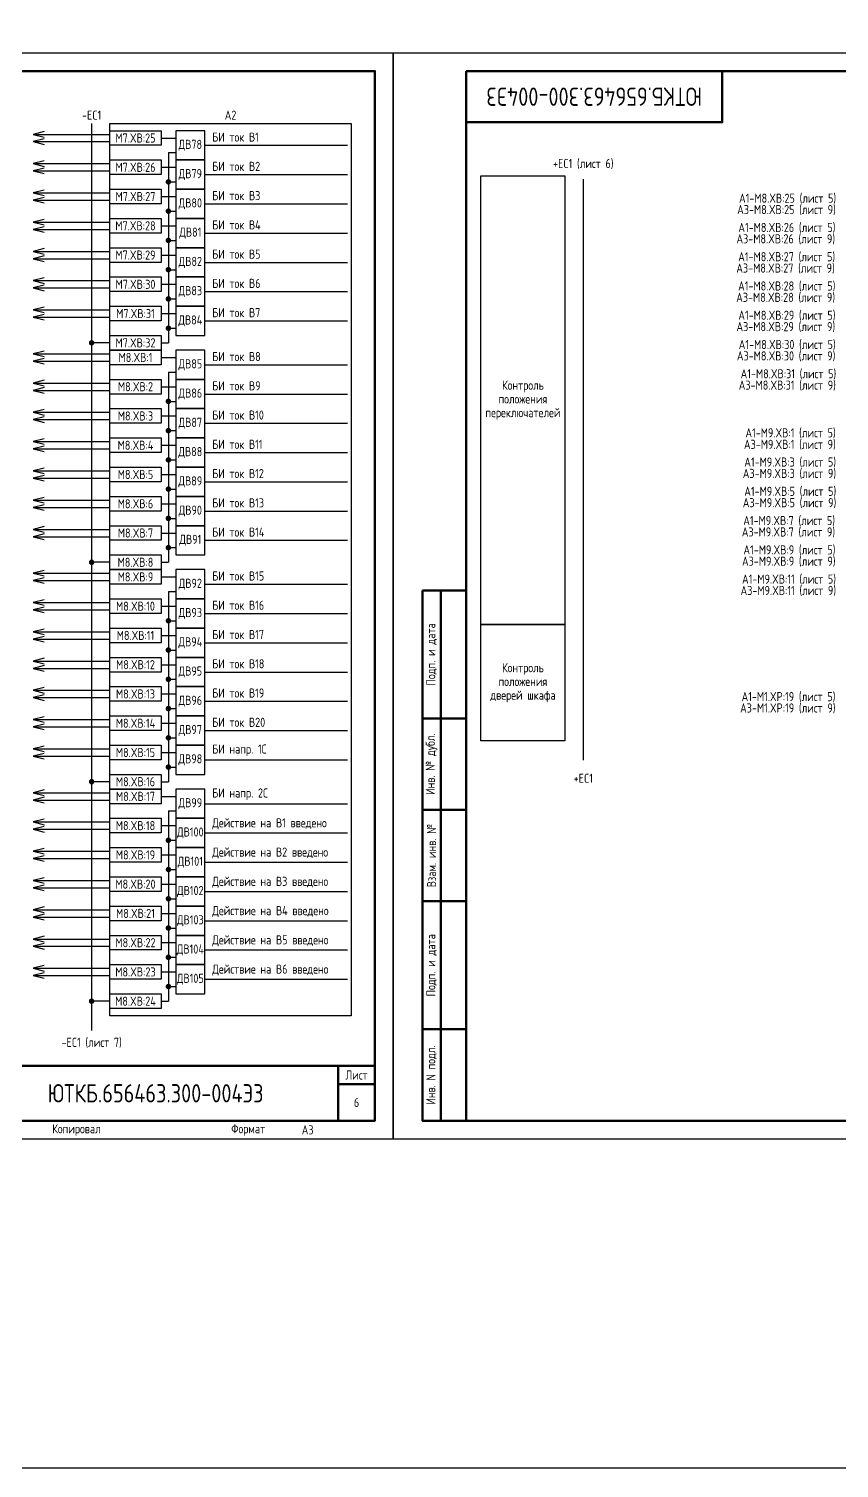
# Model space of a CAD drawing. Header units: millimetres. Extents: x -1612 to 9998, y -90 to 1220.
# Drawn here: x 2420.3 to 2642, y -90 to 303.6 of the extents above; entities that cross this region are included whole.
import ezdxf

# ---------------------------------------------------------------- set-up
doc = ezdxf.new("R2010")
doc.units = ezdxf.units.MM
doc.styles.add('Gost_type_A', font='GOST_0.TTF')

# ---------------------------------------------------------------- blocks, each defined once
blk = doc.blocks.new('Формат_А3')
blk.add_lwpolyline([(-420, 297), (0, 297), (0, 0), (-420, 0)], close=True)
at = {"lineweight": 50}
blk.add_lwpolyline([(-400, 292), (-5, 292), (-5, 5), (-400, 5)], close=True, dxfattribs=at)
blk = doc.blocks.new('Штамп левый нижний')
at = {"lineweight": 50}
for points in [[(-12, 145), (-7, 145), (-7, 110), (-12, 110)], [(-7, 145), (0, 145), (0, 110), (-7, 110)], [(-12, 110), (-7, 110), (-7, 85), (-12, 85)], [(-7, 110), (0, 110), (0, 85), (-7, 85)], [(-12, 85), (-7, 85), (-7, 60), (-12, 60)], [(-7, 85), (0, 85), (0, 60), (-7, 60)], [(-12, 60), (-7, 60), (-7, 25), (-12, 25)], [(-7, 60), (0, 60), (0, 25), (-7, 25)], [(-12, 25), (-7, 25), (-7, 0), (-12, 0)], [(-7, 25), (0, 25), (0, 0), (-7, 0)]]:
    blk.add_lwpolyline(points, close=True, dxfattribs=at)
at = {"char_height": 2.5, "attachment_point": 5, "rotation": 90, "style": 'Gost_type_A'}
for s, insert, width in [('Подп. и дата', (-9.5, 127.5), 35), ('Инв. № дубл.', (-9.5, 97.5), 25), ('Взам. инв. №', (-9.5, 72.5), 25), ('Подп. и дата', (-9.5, 42.5), 35), ('Инв. N подл.', (-9.5, 12.5), 25)]:
    blk.add_mtext(s, dxfattribs=dict(at, insert=insert, width=width))
blk = doc.blocks.new('Штамп угловой верхний')
at = {"lineweight": 50}
blk.add_lwpolyline([(0, 0), (70, 0), (70, -14), (0, -14)], close=True, dxfattribs=at)
blk = doc.blocks.new('Штамп малый нижний')
at = {"lineweight": 50}
for points in [[(-185, 15), (-178, 15), (-178, 5), (-185, 5)], [(-178, 15), (-168, 15), (-168, 5), (-178, 5)], [(-168, 15), (-145, 15), (-145, 5), (-168, 5)], [(-145, 15), (-130, 15), (-130, 5), (-145, 5)], [(-130, 15), (-120, 15), (-120, 5), (-130, 5)], [(-120, 15), (-10, 15), (-10, 0), (-120, 0)], [(-10, 15), (0, 15), (0, 10), (-10, 10)], [(-10, 10), (0, 10), (0, 0), (-10, 0)], [(-185, 5), (-178, 5), (-178, 0), (-185, 0)], [(-178, 5), (-168, 5), (-168, 0), (-178, 0)], [(-168, 5), (-145, 5), (-145, 0), (-168, 0)], [(-145, 5), (-130, 5), (-130, 0), (-145, 0)], [(-130, 5), (-120, 5), (-120, 0), (-130, 0)]]:
    blk.add_lwpolyline(points, close=True, dxfattribs=at)
for points in [[(-185, 15), (-178, 15), (-178, 10), (-185, 10)], [(-178, 15), (-168, 15), (-168, 10), (-178, 10)], [(-168, 15), (-145, 15), (-145, 10), (-168, 10)], [(-145, 15), (-130, 15), (-130, 10), (-145, 10)], [(-130, 15), (-120, 15), (-120, 10), (-130, 10)], [(-185, 10), (-178, 10), (-178, 5), (-185, 5)], [(-178, 10), (-168, 10), (-168, 5), (-178, 5)], [(-168, 10), (-145, 10), (-145, 5), (-168, 5)], [(-145, 10), (-130, 10), (-130, 5), (-145, 5)], [(-130, 10), (-120, 10), (-120, 5), (-130, 5)]]:
    blk.add_lwpolyline(points, close=True)
at = {"char_height": 2.5, "style": 'Gost_type_A'}
for s, insert, width, attachment_point in [('Лист', (-5, 12.5), 10, 5), ('№ докум.', (-156.5, 2.5), 23, 5), ('Подп.', (-137.5, 2.5), 15, 5), ('Дата', (-125, 2.5), 10, 5), ('Изм.', (-181.5, 2.5), 7, 5), ('Лист', (-173, 2.5), 10, 5), ('Копировал', (-75, -2.53), 13.1202, 6), ('Формат', (-30, -2.53), 13.1202, 6)]:
    blk.add_mtext(s, dxfattribs=dict(at, insert=insert, width=width, attachment_point=attachment_point))
blk = doc.blocks.new('POINT')
at = {"const_width": 0.75}
blk.add_lwpolyline([(-0.375, 0, 1), (0.375, 0, 1)], format="xyb", close=True, dxfattribs=at)

msp = doc.modelspace()

# ---------------------------------------------------------------- linework, layer by layer
for p, q in [((2437.52, 277.69), (2437.52, 29.69)), ((2421.52, 274.69), (2442.52, 274.69)), ((2421.52, 272.69), (2442.52, 272.69)), ((2456.52, 273.69), (2460.52, 273.69)), ((2468.52, 271.69), (2507.52, 271.69)), ((2458.52, 269.69), (2460.52, 269.69)), ((2458.52, 269.69), (2458.52, 217.69)), ((2421.52, 266.69), (2442.52, 266.69)), ((2421.52, 264.69), (2442.52, 264.69)), ((2456.52, 265.69), (2460.52, 265.69)), ((2468.52, 263.69), (2507.52, 263.69)), ((2458.52, 261.69), (2460.52, 261.69)), ((2572.01, 262.41), (2572.01, 103.57)), ((2421.52, 258.69), (2442.52, 258.69)), ((2421.52, 256.69), (2442.52, 256.69)), ((2456.52, 257.69), (2460.52, 257.69)), ((2458.52, 253.69), (2460.52, 253.69)), ((2468.52, 255.69), (2507.52, 255.69)), ((2421.52, 250.69), (2442.52, 250.69)), ((2421.52, 248.69), (2442.52, 248.69)), ((2456.52, 249.69), (2460.52, 249.69)), ((2458.52, 245.69), (2460.52, 245.69)), ((2468.52, 247.69), (2507.52, 247.69)), ((2421.52, 242.69), (2442.52, 242.69)), ((2421.52, 240.69), (2442.52, 240.69)), ((2456.52, 241.69), (2460.52, 241.69)), ((2458.52, 237.69), (2460.52, 237.69)), ((2468.52, 239.69), (2507.52, 239.69)), ((2421.52, 234.69), (2442.52, 234.69)), ((2421.52, 232.69), (2442.52, 232.69)), ((2456.52, 233.69), (2460.52, 233.69)), ((2458.52, 229.69), (2460.52, 229.69)), ((2468.52, 231.69), (2507.52, 231.69)), ((2421.52, 226.69), (2442.52, 226.69)), ((2421.52, 224.69), (2442.52, 224.69)), ((2456.52, 225.69), (2460.52, 225.69)), ((2458.52, 221.69), (2460.52, 221.69)), ((2468.52, 223.69), (2507.52, 223.69)), ((2442.52, 217.69), (2437.52, 217.69)), ((2456.52, 217.69), (2458.52, 217.69)), ((2421.52, 214.69), (2442.52, 214.69)), ((2421.52, 212.69), (2442.52, 212.69)), ((2456.52, 213.69), (2460.52, 213.69)), ((2458.52, 209.69), (2460.52, 209.69)), ((2458.52, 209.69), (2458.52, 157.69)), ((2468.52, 211.69), (2507.52, 211.69)), ((2421.52, 206.69), (2442.52, 206.69)), ((2421.52, 204.69), (2442.52, 204.69)), ((2456.52, 205.69), (2460.52, 205.69)), ((2458.52, 201.69), (2460.52, 201.69)), ((2468.52, 203.69), (2507.52, 203.69)), ((2421.52, 198.69), (2442.52, 198.69)), ((2456.52, 197.69), (2460.52, 197.69)), ((2421.52, 196.69), (2442.52, 196.69)), ((2458.52, 193.69), (2460.52, 193.69)), ((2468.52, 195.69), (2507.52, 195.69)), ((2421.52, 190.69), (2442.52, 190.69)), ((2456.52, 189.69), (2460.52, 189.69)), ((2421.52, 188.69), (2442.52, 188.69)), ((2458.52, 185.69), (2460.52, 185.69)), ((2468.52, 187.69), (2507.52, 187.69)), ((2421.52, 182.69), (2442.52, 182.69)), ((2456.52, 181.69), (2460.52, 181.69)), ((2421.52, 180.69), (2442.52, 180.69)), ((2458.52, 177.69), (2460.52, 177.69)), ((2468.52, 179.69), (2507.52, 179.69)), ((2421.52, 174.69), (2442.52, 174.69)), ((2456.52, 173.69), (2460.52, 173.69)), ((2421.52, 172.69), (2442.52, 172.69)), ((2458.52, 169.69), (2460.52, 169.69)), ((2468.52, 171.69), (2507.52, 171.69)), ((2421.52, 166.69), (2442.52, 166.69)), ((2456.52, 165.69), (2460.52, 165.69)), ((2421.52, 164.69), (2442.52, 164.69)), ((2458.52, 161.69), (2460.52, 161.69)), ((2468.52, 163.69), (2507.52, 163.69)), ((2442.52, 157.69), (2437.52, 157.69)), ((2456.52, 157.69), (2458.52, 157.69)), ((2421.52, 154.69), (2442.52, 154.69)), ((2456.52, 153.69), (2460.52, 153.69)), ((2421.52, 152.69), (2442.52, 152.69)), ((2458.52, 149.69), (2460.52, 149.69)), ((2458.52, 149.69), (2458.52, 97.69)), ((2468.52, 151.69), (2507.52, 151.69)), ((2421.52, 146.69), (2442.52, 146.69)), ((2456.52, 145.69), (2460.52, 145.69)), ((2421.52, 144.69), (2442.52, 144.69)), ((2458.52, 141.69), (2460.52, 141.69)), ((2468.52, 143.69), (2507.52, 143.69)), ((2421.52, 138.69), (2442.52, 138.69)), ((2421.52, 136.69), (2442.52, 136.69)), ((2456.52, 137.69), (2460.52, 137.69)), ((2468.52, 135.69), (2507.52, 135.69)), ((2421.52, 130.69), (2442.52, 130.69)), ((2458.52, 133.69), (2460.52, 133.69)), ((2421.52, 128.69), (2442.52, 128.69)), ((2456.52, 129.69), (2460.52, 129.69)), ((2468.52, 127.69), (2507.52, 127.69)), ((2421.52, 122.69), (2442.52, 122.69)), ((2458.52, 125.69), (2460.52, 125.69)), ((2421.52, 120.69), (2442.52, 120.69)), ((2456.52, 121.69), (2460.52, 121.69)), ((2468.52, 119.69), (2507.52, 119.69)), ((2421.52, 114.69), (2442.52, 114.69)), ((2458.52, 117.69), (2460.52, 117.69)), ((2421.52, 112.69), (2442.52, 112.69)), ((2456.52, 113.69), (2460.52, 113.69)), ((2468.52, 111.69), (2507.52, 111.69)), ((2421.52, 106.69), (2442.52, 106.69)), ((2458.52, 109.69), (2460.52, 109.69)), ((2421.52, 104.69), (2442.52, 104.69)), ((2456.52, 105.69), (2460.52, 105.69)), ((2468.52, 103.69), (2507.52, 103.69)), ((2458.52, 101.69), (2460.52, 101.69)), ((2421.52, 94.69), (2442.52, 94.69)), ((2442.52, 97.69), (2437.52, 97.69)), ((2456.52, 97.69), (2458.52, 97.69)), ((2421.52, 92.69), (2442.52, 92.69)), ((2456.52, 93.69), (2460.52, 93.69)), ((2468.52, 91.69), (2507.52, 91.69)), ((2421.52, 86.69), (2442.52, 86.69)), ((2458.52, 89.69), (2460.52, 89.69)), ((2458.52, 89.69), (2458.52, 37.69)), ((2421.52, 84.69), (2442.52, 84.69)), ((2456.52, 85.69), (2460.52, 85.69)), ((2468.52, 83.69), (2507.52, 83.69)), ((2458.52, 81.69), (2460.52, 81.69)), ((2421.52, 78.69), (2442.52, 78.69)), ((2421.52, 76.69), (2442.52, 76.69)), ((2456.52, 77.69), (2460.52, 77.69)), ((2468.52, 75.69), (2507.52, 75.69)), ((2458.52, 73.69), (2460.52, 73.69)), ((2421.52, 70.69), (2442.52, 70.69)), ((2421.52, 68.69), (2442.52, 68.69)), ((2456.52, 69.69), (2460.52, 69.69)), ((2468.52, 67.69), (2507.52, 67.69)), ((2458.52, 65.69), (2460.52, 65.69)), ((2421.52, 62.69), (2442.52, 62.69)), ((2421.52, 60.69), (2442.52, 60.69)), ((2456.52, 61.69), (2460.52, 61.69)), ((2468.52, 59.69), (2507.52, 59.69)), ((2458.52, 57.69), (2460.52, 57.69)), ((2421.52, 54.69), (2442.52, 54.69)), ((2421.52, 52.69), (2442.52, 52.69)), ((2456.52, 53.69), (2460.52, 53.69)), ((2468.52, 51.69), (2507.52, 51.69)), ((2458.52, 49.69), (2460.52, 49.69)), ((2421.52, 46.69), (2442.52, 46.69)), ((2421.52, 44.69), (2442.52, 44.69)), ((2456.52, 45.69), (2460.52, 45.69)), ((2468.52, 43.69), (2507.52, 43.69)), ((2458.52, 41.69), (2460.52, 41.69)), ((2442.52, 37.69), (2437.52, 37.69)), ((2456.52, 37.69), (2458.52, 37.69))]:
    msp.add_line(p, q)
for points in [[(-1612, 1220), (9998.36, 1220), (9998.36, -90), (-1612, -90)], [(2442.52, 277.69), (2508.52, 277.69), (2508.52, 33.69), (2442.52, 33.69)], [(2442.52, 275.69), (2456.52, 275.69), (2456.52, 271.69), (2442.52, 271.69)], [(2442.52, 267.69), (2456.52, 267.69), (2456.52, 263.69), (2442.52, 263.69)], [(2567, 140.68), (2544, 140.68), (2544, 263.33), (2567, 263.33)], [(2442.52, 259.69), (2456.52, 259.69), (2456.52, 255.69), (2442.52, 255.69)], [(2442.52, 251.69), (2456.52, 251.69), (2456.52, 247.69), (2442.52, 247.69)], [(2442.52, 243.69), (2456.52, 243.69), (2456.52, 239.69), (2442.52, 239.69)], [(2442.52, 235.69), (2456.52, 235.69), (2456.52, 231.69), (2442.52, 231.69)], [(2442.52, 227.69), (2456.52, 227.69), (2456.52, 223.69), (2442.52, 223.69)], [(2442.52, 219.69), (2456.52, 219.69), (2456.52, 215.69), (2442.52, 215.69)], [(2442.52, 215.69), (2456.52, 215.69), (2456.52, 211.69), (2442.52, 211.69)], [(2442.52, 207.69), (2456.52, 207.69), (2456.52, 203.69), (2442.52, 203.69)], [(2442.52, 199.69), (2456.52, 199.69), (2456.52, 195.69), (2442.52, 195.69)], [(2442.52, 191.69), (2456.52, 191.69), (2456.52, 187.69), (2442.52, 187.69)], [(2442.52, 183.69), (2456.52, 183.69), (2456.52, 179.69), (2442.52, 179.69)], [(2442.52, 175.69), (2456.52, 175.69), (2456.52, 171.69), (2442.52, 171.69)], [(2442.52, 167.69), (2456.52, 167.69), (2456.52, 163.69), (2442.52, 163.69)], [(2442.52, 159.69), (2456.52, 159.69), (2456.52, 155.69), (2442.52, 155.69)], [(2442.52, 155.69), (2456.52, 155.69), (2456.52, 151.69), (2442.52, 151.69)], [(2442.52, 147.69), (2456.52, 147.69), (2456.52, 143.69), (2442.52, 143.69)], [(2442.52, 139.69), (2456.52, 139.69), (2456.52, 135.69), (2442.52, 135.69)], [(2567, 108.86), (2544, 108.86), (2544, 140.68), (2567, 140.68)], [(2442.52, 131.69), (2456.52, 131.69), (2456.52, 127.69), (2442.52, 127.69)], [(2442.52, 123.69), (2456.52, 123.69), (2456.52, 119.69), (2442.52, 119.69)], [(2442.52, 115.69), (2456.52, 115.69), (2456.52, 111.69), (2442.52, 111.69)], [(2442.52, 107.69), (2456.52, 107.69), (2456.52, 103.69), (2442.52, 103.69)], [(2442.52, 99.69), (2456.52, 99.69), (2456.52, 95.69), (2442.52, 95.69)], [(2442.52, 95.69), (2456.52, 95.69), (2456.52, 91.69), (2442.52, 91.69)], [(2442.52, 87.69), (2456.52, 87.69), (2456.52, 83.69), (2442.52, 83.69)], [(2442.52, 79.69), (2456.52, 79.69), (2456.52, 75.69), (2442.52, 75.69)], [(2442.52, 71.69), (2456.52, 71.69), (2456.52, 67.69), (2442.52, 67.69)], [(2442.52, 63.69), (2456.52, 63.69), (2456.52, 59.69), (2442.52, 59.69)], [(2442.52, 55.69), (2456.52, 55.69), (2456.52, 51.69), (2442.52, 51.69)], [(2442.52, 47.69), (2456.52, 47.69), (2456.52, 43.69), (2442.52, 43.69)], [(2442.52, 39.69), (2456.52, 39.69), (2456.52, 35.69), (2442.52, 35.69)]]:
    msp.add_lwpolyline(points, close=True)
at = {"ltscale": 4}
for points in [[(2460.52, 267.69), (2468.52, 267.69), (2468.52, 275.69), (2460.52, 275.69)], [(2460.52, 259.69), (2468.52, 259.69), (2468.52, 267.69), (2460.52, 267.69)], [(2460.52, 251.69), (2468.52, 251.69), (2468.52, 259.69), (2460.52, 259.69)], [(2460.52, 243.69), (2468.52, 243.69), (2468.52, 251.69), (2460.52, 251.69)], [(2460.52, 235.69), (2468.52, 235.69), (2468.52, 243.69), (2460.52, 243.69)], [(2460.52, 227.69), (2468.52, 227.69), (2468.52, 235.69), (2460.52, 235.69)], [(2460.52, 219.69), (2468.52, 219.69), (2468.52, 227.69), (2460.52, 227.69)], [(2460.52, 207.69), (2468.52, 207.69), (2468.52, 215.69), (2460.52, 215.69)], [(2460.52, 199.69), (2468.52, 199.69), (2468.52, 207.69), (2460.52, 207.69)], [(2460.52, 191.69), (2468.52, 191.69), (2468.52, 199.69), (2460.52, 199.69)], [(2460.52, 183.69), (2468.52, 183.69), (2468.52, 191.69), (2460.52, 191.69)], [(2460.52, 175.69), (2468.52, 175.69), (2468.52, 183.69), (2460.52, 183.69)], [(2460.52, 167.69), (2468.52, 167.69), (2468.52, 175.69), (2460.52, 175.69)], [(2460.52, 159.69), (2468.52, 159.69), (2468.52, 167.69), (2460.52, 167.69)], [(2460.52, 147.69), (2468.52, 147.69), (2468.52, 155.69), (2460.52, 155.69)], [(2460.52, 139.69), (2468.52, 139.69), (2468.52, 147.69), (2460.52, 147.69)], [(2460.52, 131.69), (2468.52, 131.69), (2468.52, 139.69), (2460.52, 139.69)], [(2460.52, 123.69), (2468.52, 123.69), (2468.52, 131.69), (2460.52, 131.69)], [(2460.52, 115.69), (2468.52, 115.69), (2468.52, 123.69), (2460.52, 123.69)], [(2460.52, 107.69), (2468.52, 107.69), (2468.52, 115.69), (2460.52, 115.69)], [(2460.52, 99.69), (2468.52, 99.69), (2468.52, 107.69), (2460.52, 107.69)], [(2460.52, 87.69), (2468.52, 87.69), (2468.52, 95.69), (2460.52, 95.69)], [(2460.52, 79.69), (2468.52, 79.69), (2468.52, 87.69), (2460.52, 87.69)], [(2460.52, 71.69), (2468.52, 71.69), (2468.52, 79.69), (2460.52, 79.69)], [(2460.52, 63.69), (2468.52, 63.69), (2468.52, 71.69), (2460.52, 71.69)], [(2460.52, 55.69), (2468.52, 55.69), (2468.52, 63.69), (2460.52, 63.69)], [(2460.52, 47.69), (2468.52, 47.69), (2468.52, 55.69), (2460.52, 55.69)], [(2460.52, 39.69), (2468.52, 39.69), (2468.52, 47.69), (2460.52, 47.69)]]:
    msp.add_lwpolyline(points, close=True, dxfattribs=at)
for points in [[(2424.52, 275.44), (2421.52, 274.69), (2424.52, 273.94)], [(2424.52, 273.44), (2421.52, 272.69), (2424.52, 271.94)], [(2424.52, 267.44), (2421.52, 266.69), (2424.52, 265.94)], [(2424.52, 265.44), (2421.52, 264.69), (2424.52, 263.94)], [(2424.52, 259.44), (2421.52, 258.69), (2424.52, 257.94)], [(2424.52, 257.44), (2421.52, 256.69), (2424.52, 255.94)], [(2424.52, 251.44), (2421.52, 250.69), (2424.52, 249.94)], [(2424.52, 249.44), (2421.52, 248.69), (2424.52, 247.94)], [(2424.52, 243.44), (2421.52, 242.69), (2424.52, 241.94)], [(2424.52, 241.44), (2421.52, 240.69), (2424.52, 239.94)], [(2424.52, 235.44), (2421.52, 234.69), (2424.52, 233.94)], [(2424.52, 233.44), (2421.52, 232.69), (2424.52, 231.94)], [(2424.52, 227.44), (2421.52, 226.69), (2424.52, 225.94)], [(2424.52, 225.44), (2421.52, 224.69), (2424.52, 223.94)], [(2424.52, 215.44), (2421.52, 214.69), (2424.52, 213.94)], [(2424.52, 213.44), (2421.52, 212.69), (2424.52, 211.94)], [(2424.52, 207.44), (2421.52, 206.69), (2424.52, 205.94)], [(2424.52, 205.44), (2421.52, 204.69), (2424.52, 203.94)], [(2424.52, 199.44), (2421.52, 198.69), (2424.52, 197.94)], [(2424.52, 197.44), (2421.52, 196.69), (2424.52, 195.94)], [(2424.52, 191.44), (2421.52, 190.69), (2424.52, 189.94)], [(2424.52, 189.44), (2421.52, 188.69), (2424.52, 187.94)], [(2424.52, 183.44), (2421.52, 182.69), (2424.52, 181.94)], [(2424.52, 181.44), (2421.52, 180.69), (2424.52, 179.94)], [(2424.52, 175.44), (2421.52, 174.69), (2424.52, 173.94)], [(2424.52, 173.44), (2421.52, 172.69), (2424.52, 171.94)], [(2424.52, 167.44), (2421.52, 166.69), (2424.52, 165.94)], [(2424.52, 165.44), (2421.52, 164.69), (2424.52, 163.94)], [(2424.52, 155.44), (2421.52, 154.69), (2424.52, 153.94)], [(2424.52, 153.44), (2421.52, 152.69), (2424.52, 151.94)], [(2424.52, 147.44), (2421.52, 146.69), (2424.52, 145.94)], [(2424.52, 145.44), (2421.52, 144.69), (2424.52, 143.94)], [(2424.52, 139.44), (2421.52, 138.69), (2424.52, 137.94)], [(2424.52, 137.44), (2421.52, 136.69), (2424.52, 135.94)], [(2424.52, 131.44), (2421.52, 130.69), (2424.52, 129.94)], [(2424.52, 129.44), (2421.52, 128.69), (2424.52, 127.94)], [(2424.52, 123.44), (2421.52, 122.69), (2424.52, 121.94)], [(2424.52, 121.44), (2421.52, 120.69), (2424.52, 119.94)], [(2424.52, 115.44), (2421.52, 114.69), (2424.52, 113.94)], [(2424.52, 113.44), (2421.52, 112.69), (2424.52, 111.94)], [(2424.52, 107.44), (2421.52, 106.69), (2424.52, 105.94)], [(2424.52, 105.44), (2421.52, 104.69), (2424.52, 103.94)], [(2424.52, 95.44), (2421.52, 94.69), (2424.52, 93.94)], [(2424.52, 93.44), (2421.52, 92.69), (2424.52, 91.94)], [(2424.52, 87.44), (2421.52, 86.69), (2424.52, 85.94)], [(2424.52, 85.44), (2421.52, 84.69), (2424.52, 83.94)], [(2424.52, 79.44), (2421.52, 78.69), (2424.52, 77.94)], [(2424.52, 77.44), (2421.52, 76.69), (2424.52, 75.94)], [(2424.52, 71.44), (2421.52, 70.69), (2424.52, 69.94)], [(2424.52, 69.44), (2421.52, 68.69), (2424.52, 67.94)], [(2424.52, 63.44), (2421.52, 62.69), (2424.52, 61.94)], [(2424.52, 61.44), (2421.52, 60.69), (2424.52, 59.94)], [(2424.52, 55.44), (2421.52, 54.69), (2424.52, 53.94)], [(2424.52, 53.44), (2421.52, 52.69), (2424.52, 51.94)], [(2424.52, 47.44), (2421.52, 46.69), (2424.52, 45.94)], [(2424.52, 45.44), (2421.52, 44.69), (2424.52, 43.94)]]:
    msp.add_lwpolyline(points)

# ---------------------------------------------------------------- block references
for name, p in [('Формат_А3', (2520, 0)), ('Формат_А3', (2940, 0)), ('Штамп угловой верхний', (2540, 292)), ('POINT', (2458.52, 261.69)), ('POINT', (2458.52, 253.69)), ('POINT', (2458.52, 245.69)), ('POINT', (2458.52, 237.69)), ('POINT', (2458.52, 229.69)), ('POINT', (2458.52, 221.69)), ('POINT', (2437.52, 217.69)), ('POINT', (2458.52, 201.69)), ('POINT', (2458.52, 193.69)), ('POINT', (2458.52, 185.69)), ('POINT', (2458.52, 177.69)), ('POINT', (2458.52, 169.69)), ('POINT', (2458.52, 161.69)), ('POINT', (2437.52, 157.69)), ('Штамп левый нижний', (2540, 5)), ('POINT', (2458.52, 141.69)), ('POINT', (2458.52, 133.69)), ('POINT', (2458.52, 125.69)), ('POINT', (2458.52, 117.69)), ('POINT', (2458.52, 109.69)), ('POINT', (2458.52, 101.69)), ('POINT', (2437.52, 97.69)), ('POINT', (2458.52, 81.69)), ('POINT', (2458.52, 73.69)), ('POINT', (2458.52, 65.69)), ('POINT', (2458.52, 57.69)), ('POINT', (2458.52, 49.69)), ('POINT', (2458.52, 41.69)), ('POINT', (2437.52, 37.69)), ('Штамп малый нижний', (2515, 5))]:
    msp.add_blockref(name, p)

# ---------------------------------------------------------------- texts
at = {"insert": (2575, 285), "char_height": 5, "width": 70, "attachment_point": 5, "rotation": 180, "style": 'Gost_type_A'}
msp.add_mtext('ЮТКБ.656463.300-004Э3', dxfattribs=at)
at = {"style": 'Gost_type_A'}
for s, insert, char_height, width, attachment_point in [('-EC1', (2437.52, 278.69), 2.5, 20, 8), ('M7.XВ:25', (2449.52, 273.69), 2.5, 14, 5), ('БИ ток В1', (2470.52, 272.69), 2.5, 27.8465, 7), ('+EC1 (лист 6)', (2572.01, 265.22), 2.5, 20, 8), ('M7.XВ:26', (2449.52, 265.69), 2.5, 14, 5), ('БИ ток В2', (2470.52, 264.69), 2.5, 27.8465, 7), ('M7.XВ:27', (2449.52, 257.69), 2.5, 14, 5), ('БИ ток В3', (2470.52, 256.69), 2.5, 35.933, 7), ('M7.XВ:28', (2449.52, 249.69), 2.5, 14, 5), ('БИ ток В4', (2470.52, 248.69), 2.5, 41.868, 7), ('M7.XВ:29', (2449.52, 241.69), 2.5, 14, 5), ('БИ ток В5', (2470.52, 240.69), 2.5, 42.9636, 7), ('M7.XВ:30', (2449.52, 233.69), 2.5, 14, 5), ('БИ ток В6', (2470.52, 232.69), 2.5, 40.0707, 7), ('M7.XВ:31', (2449.52, 225.69), 2.5, 14, 5), ('БИ ток В7', (2470.52, 224.69), 2.5, 38, 7), ('M7.XВ:32', (2449.52, 217.69), 2.5, 14, 5), ('M8.XВ:1', (2449.52, 213.69), 2.5, 14, 5), ('БИ ток В8', (2470.52, 212.69), 2.5, 29.668, 7), ('M8.XВ:2', (2449.52, 205.69), 2.5, 14, 5), ('БИ ток В9', (2470.52, 204.69), 2.5, 30.6324, 7), ('M8.XВ:3', (2449.52, 197.69), 2.5, 14, 5), ('БИ ток В10', (2470.52, 196.69), 2.5, 30.6324, 7), ('M8.XВ:4', (2449.52, 189.69), 2.5, 14, 5), ('БИ ток В11', (2470.52, 188.69), 2.5, 27.8465, 7), ('M8.XВ:5', (2449.52, 181.69), 2.5, 14, 5), ('БИ ток В12', (2470.52, 180.69), 2.5, 27.8465, 7), ('M8.XВ:6', (2449.52, 173.69), 2.5, 14, 5), ('БИ ток В13', (2470.52, 172.69), 2.5, 27.8465, 7), ('M8.XВ:7', (2449.52, 165.69), 2.5, 14, 5), ('БИ ток В14', (2470.52, 164.69), 2.5, 33.5921, 7), ('M8.XВ:8', (2449.52, 157.69), 2.5, 14, 5), ('M8.XВ:9', (2449.52, 153.69), 2.5, 14, 5), ('БИ ток В15', (2470.52, 152.69), 2.5, 27.8465, 7), ('M8.XВ:10', (2449.52, 145.69), 2.5, 14, 5), ('БИ ток В16', (2470.52, 144.69), 2.5, 39.1584, 7), ('M8.XВ:11', (2449.52, 137.69), 2.5, 14, 5), ('\\pxt5;БИ ток В17', (2470.52, 136.69), 2.5, 27.8465, 7), ('M8.XВ:12', (2449.52, 129.69), 2.5, 14, 5), ('БИ ток В18', (2470.52, 128.69), 2.5, 36.4793, 7), ('M8.XВ:13', (2449.52, 121.69), 2.5, 14, 5), ('\\pxt4;БИ ток В19', (2470.52, 120.69), 2.5, 27.8465, 7), ('M8.XВ:14', (2449.52, 113.69), 2.5, 14, 5), ('БИ ток В20', (2470.52, 112.69), 2.5, 35.3878, 7), ('M8.XВ:15', (2449.52, 105.69), 2.5, 14, 5), ('БИ напр. 1С', (2470.52, 104.69), 2.5, 27.8465, 7), ('M8.XВ:16', (2449.52, 97.69), 2.5, 14, 5), ('+EC1', (2572.01, 99.89), 2.5, 20, 2), ('M8.XВ:17', (2449.52, 93.69), 2.5, 14, 5), ('БИ напр. 2С', (2470.52, 92.69), 2.5, 35.7119, 7), ('M8.XВ:18', (2449.52, 85.69), 2.5, 14, 5), ('Действие на В1 введено', (2470.52, 84.69), 2.5, 41.1416, 7), ('M8.XВ:19', (2449.52, 77.69), 2.5, 14, 5), ('Действие на В2 введено', (2470.52, 76.69), 2.5, 36.2619, 7), ('M8.XВ:20', (2449.52, 69.69), 2.5, 14, 5), ('Действие на В3 введено', (2470.52, 68.69), 2.5, 34.3795, 7), ('Действие на В4 введено', (2470.52, 60.69), 2.5, 33.4848, 7), ('M8.XВ:21', (2449.52, 61.69), 2.5, 14, 5), ('Действие на В5 введено', (2470.52, 52.69), 2.5, 35.3544, 7), ('M8.XВ:22', (2449.52, 53.69), 2.5, 14, 5), ('Действие на В6 введено', (2470.52, 44.69), 2.5, 38.1443, 7), ('M8.XВ:23', (2449.52, 45.69), 2.5, 14, 5), ('M8.XВ:24', (2449.52, 37.69), 2.5, 14, 5), ('-EC1 (лист 7)', (2437.52, 27.69), 2.5, 20, 2), ('ЮТКБ.656463.300-004Э3', (2455, 12.5), 5, 120, 5), ('6', (2510, 10), 2.5, 10, 5), ('A3', (2495, 2.5), 2.5, 20, 4)]:
    msp.add_mtext(s, dxfattribs=dict(at, insert=insert, char_height=char_height, width=width, attachment_point=attachment_point))
at = {"char_height": 2.5, "style": 'Gost_type_A'}
for s, insert, width, attachment_point, line_spacing_factor in [('A2', (2475.52, 278.69), 66, 8, 0.9), ('A1-M8.XВ:25 (лист 5)', (2614.62, 257.11), 31, 4, 0.8), ('A3-M8.XВ:25 (лист 9)', (2614.1, 254), 31, 4, 0.8), ('A1-M8.XВ:26 (лист 5)', (2614.43, 249.11), 31, 4, 0.8), ('A3-M8.XВ:26 (лист 9)', (2613.91, 246), 31, 4, 0.8), ('A1-M8.XВ:27 (лист 5)', (2614.39, 241.11), 31, 4, 0.8), ('A3-M8.XВ:27 (лист 9)', (2613.87, 238), 31, 4, 0.8), ('A1-M8.XВ:28 (лист 5)', (2614.36, 233.11), 31, 4, 0.8), ('A3-M8.XВ:28 (лист 9)', (2613.84, 230), 31, 4, 0.8), ('A1-M8.XВ:29 (лист 5)', (2614.43, 225.11), 31, 4, 0.8), ('A3-M8.XВ:29 (лист 9)', (2613.91, 222), 31, 4, 0.8), ('A1-M8.XВ:30 (лист 5)', (2614.53, 217.11), 31, 4, 0.8), ('A3-M8.XВ:30 (лист 9)', (2614.02, 214), 31, 4, 0.8), ('A1-M8.XВ:31 (лист 5)', (2615.05, 209.11), 31, 4, 0.8), ('Контроль положения\\Pпереключателей', (2555.5, 202.01), 23, 5, 0.9), ('A3-M8.XВ:31 (лист 9)', (2614.53, 206), 31, 4, 0.8), ('A1-M9.XВ:1 (лист 5)', (2616.36, 192.97), 31, 4, 0.8), ('A3-M9.XВ:1 (лист 9)', (2615.96, 189.81), 31, 4, 0.8), ('A1-M9.XВ:3 (лист 5)', (2616.05, 184.97), 31, 4, 0.8), ('A3-M9.XВ:3 (лист 9)', (2615.64, 181.86), 31, 4, 0.8), ('A1-M9.XВ:5 (лист 5)', (2616.05, 176.97), 31, 4, 0.8), ('A3-M9.XВ:5 (лист 9)', (2615.64, 173.86), 31, 4, 0.8), ('A1-M9.XВ:7 (лист 5)', (2615.77, 168.97), 31, 4, 0.8), ('A3-M9.XВ:7 (лист 9)', (2615.37, 165.86), 31, 4, 0.8), ('A1-M9.XВ:9 (лист 5)', (2615.82, 160.97), 31, 4, 0.8), ('A3-M9.XВ:9 (лист 9)', (2615.42, 157.86), 31, 4, 0.8), ('A1-M9.XВ:11 (лист 5)', (2615.43, 152.97), 31, 4, 0.8), ('A3-M9.XВ:11 (лист 9)', (2615.03, 149.86), 31, 4, 0.8), ('Контроль положения\\Pдверей шкафа', (2555.5, 124.77), 23, 5, 0.9), ('A1-M1.XP:19 (лист 5)', (2615.31, 120.84), 31, 4, 0.8), ('A3-M1.XP:19 (лист 9)', (2614.91, 117.73), 31, 4, 0.8)]:
    msp.add_mtext(s, dxfattribs=dict(at, insert=insert, width=width, attachment_point=attachment_point, line_spacing_factor=line_spacing_factor))
at = {"color": 5, "char_height": 2.5, "width": 7.9998, "attachment_point": 5, "style": 'Gost_type_A'}
for s, insert in [('ДВ78', (2464.52, 271.69)), ('ДВ79', (2464.52, 263.69)), ('ДВ80', (2464.52, 255.69)), ('ДВ81', (2464.52, 247.69)), ('ДВ82', (2464.52, 239.69)), ('ДВ83', (2464.52, 231.69)), ('ДВ84', (2464.52, 223.69)), ('ДВ85', (2464.52, 211.69)), ('ДВ86', (2464.52, 203.69)), ('ДВ87', (2464.52, 195.69)), ('ДВ88', (2464.52, 187.69)), ('ДВ89', (2464.52, 179.69)), ('ДВ90', (2464.52, 171.69)), ('ДВ91', (2464.52, 163.69)), ('ДВ92', (2464.52, 151.69)), ('ДВ93', (2464.52, 143.69)), ('ДВ94', (2464.52, 135.69)), ('ДВ95', (2464.52, 127.69)), ('ДВ96', (2464.52, 119.69)), ('ДВ97', (2464.52, 111.69)), ('ДВ98', (2464.52, 103.69)), ('ДВ99', (2464.52, 91.69)), ('ДВ100', (2464.52, 83.69)), ('ДВ101', (2464.52, 75.69)), ('ДВ102', (2464.52, 67.69)), ('ДВ103', (2464.52, 59.69)), ('ДВ104', (2464.52, 51.69)), ('ДВ105', (2464.52, 43.69))]:
    msp.add_mtext(s, dxfattribs=dict(at, insert=insert))

doc.saveas('drawing.dxf')
